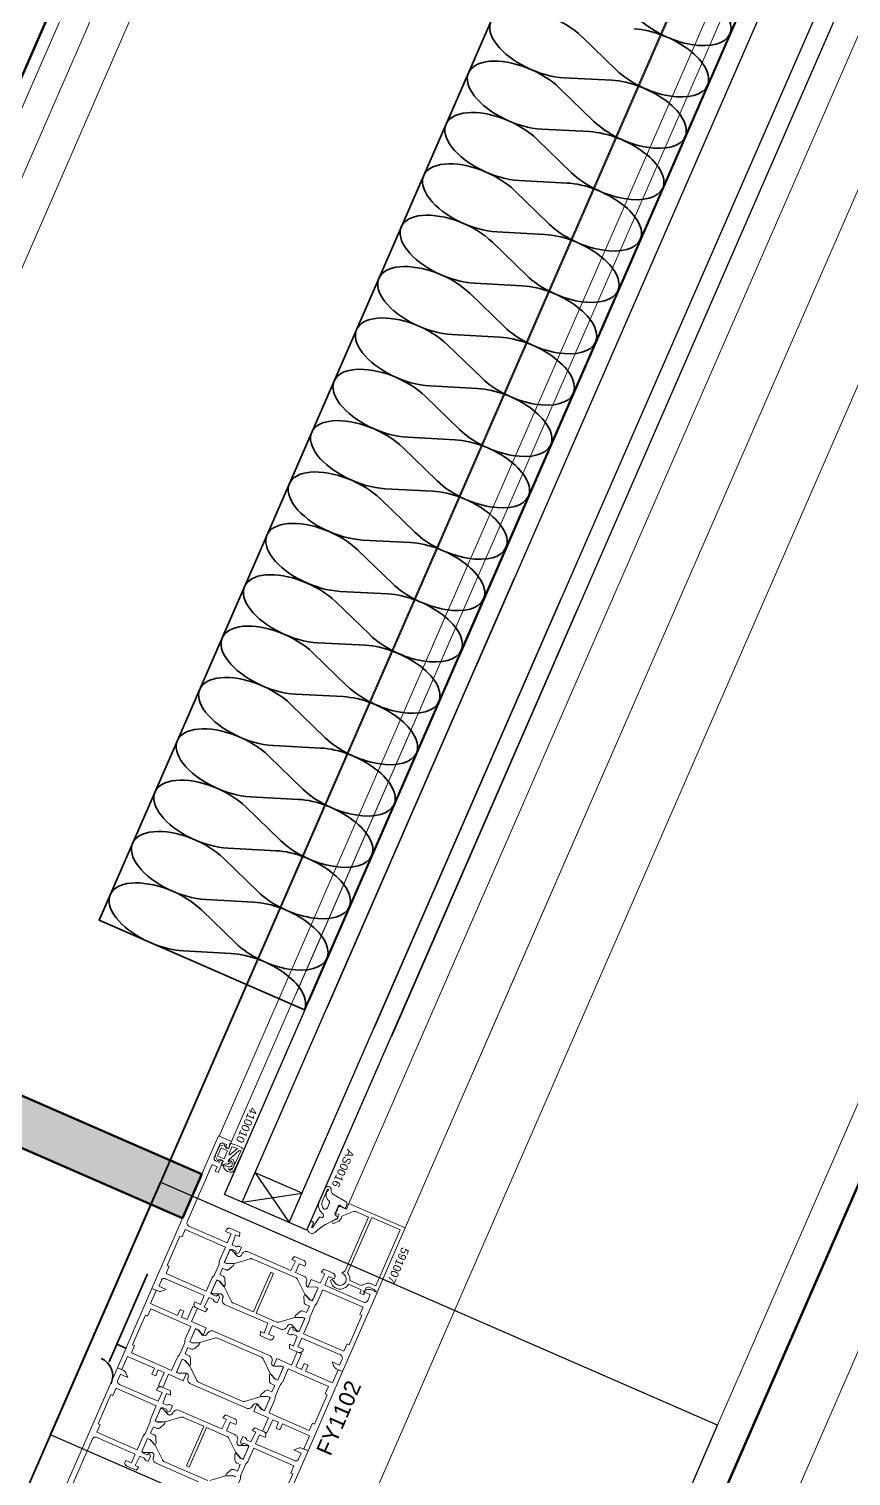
# Model space of a CAD drawing. Header units: millimetres. Extents: x -37281 to 954596, y -59787 to 956680.
# Drawn here: x 5767.2 to 6024, y -14297.7 to -13845.7 of the extents above; entities that cross this region are included whole.
import ezdxf
from ezdxf.enums import TextEntityAlignment as Align

# ---------------------------------------------------------------- set-up
doc = ezdxf.new("R2010")
doc.units = ezdxf.units.MM
doc.header["$MEASUREMENT"] = 0
doc.linetypes.add('Dot & Dashed', pattern=[670.277762, 352.777767, -176.388884, 0, -141.111112])
doc.linetypes.add('Double Dashed', pattern=[1093.611073, 529.166651, -211.666656, 141.111112, -211.666656])
for name, color, linetype, lineweight in [('0_Pen_No__2', 8, 'Continuous', 15), ('0_Pen_No__5', 7, 'Continuous', 25), ('0_Pen_No__7', 7, 'Continuous', 35), ('0_Pen_No__9', 7, 'Continuous', 13), ('New_A-20-M_Floor_Slab_Pen_No__89', 8, 'Continuous', 20), ('New_A-20-M_Roof_Pen_No__93', 8, 'Continuous', 13), ('New_A-25-M_Curtain_Wall_Pen_No__90', 8, 'Continuous', 20), ('New_A-25-M_Wall_Ext_Pen_No__87', 8, 'Continuous', 20), ('New_A-25-M_Wall_Int_Pen_No__155', 5, 'Continuous', 35), ('New_ArchiCAD Windows_Pen_No__3', 7, 'Continuous', 18), ('New_ArchiCAD Zone Stamps_Pen_No__9', 7, 'Continuous', 13)]:
    doc.layers.add(name, color=color, linetype=linetype, lineweight=lineweight)
for name, color, linetype, lineweight, true_color in [('0_Pen_No__40', 7, 'Continuous', 35, 0x2a2a2a), ('0_Pen_No__54', 7, 'Continuous', 35, 0x444444), ('A-25-M_Wall_Int_Pen_No__107', 7, 'Continuous', 15, 0xa6a6a6), ('A-25-M_Wall_Int_Pen_No__27', 7, 'Continuous', 50, 0x2a2a2a), ('New_A-15-MG_Structural_Grid_Phase_2_Pen_No__222', 7, 'Continuous', 13, 0x65af33), ('New_A-25-M_Curtain_Wall_Pen_No__69', 7, 'Continuous', 20, 0x606060), ('New_A-25-M_Wall_Int_Pen_No__27', 7, 'Continuous', 50, 0x2a2a2a), ('New_A-35-M_FFE-Zone_Pen_No__74', 7, 'Continuous', 20, 0x606060), ('New_ArchiCAD Windows_Pen_No__23', 7, 'Continuous', 30, 0x2a2a2a)]:
    doc.layers.add(name, color=color, linetype=linetype, lineweight=lineweight, true_color=true_color)
for name, color, linetype in [('A-25-M_Wall_Int', 7, 'Continuous'), ('New_A-15-MG_Structural_Grid_Phase_2', 7, 'Continuous'), ('New_A-20-M_Floor_Slab', 7, 'Continuous'), ('New_A-20-M_Roof', 7, 'Continuous'), ('New_A-25-M_Curtain_Wall', 7, 'Continuous'), ('New_A-25-M_Wall_Ext', 7, 'Continuous'), ('New_A-25-M_Wall_Int', 7, 'Continuous'), ('New_A-35-M_FFE-Zone', 7, 'Continuous'), ('New_ArchiCAD Windows', 7, 'Continuous')]:
    doc.layers.add(name, color=color, linetype=linetype)
doc.styles.add('GENERATED_STYLE_2', font='')
doc.styles.add('GENERATED_STYLE_3', font='')
doc.styles.add('GENERATED_STYLE_4', font='')
doc.styles.get('GENERATED_STYLE_2').set_extended_font_data('Arial', bold=True)
doc.styles.get('GENERATED_STYLE_3').set_extended_font_data('Arial')
doc.styles.get('GENERATED_STYLE_4').set_extended_font_data('Swis721 BT')

# ---------------------------------------------------------------- blocks, each defined once
blk = doc.blocks.new('Wall_2_3', base_point=(10092.6, -4631.3))
at = {"layer": 'New_A-25-M_Wall_Ext_Pen_No__87', "linetype": 'Continuous', "flags": 128}
for points in [[(10000.93, -4591.33), (2142.47, -22613.27)], [(2234.14, -22653.24), (10092.6, -4631.3)]]:
    blk.add_lwpolyline(points, dxfattribs=at)
blk = doc.blocks.new('Wall_4_3', base_point=(9982.59, -4632.6))
at = {"layer": 'New_A-25-M_Wall_Ext_Pen_No__87', "linetype": 'Continuous', "flags": 128}
for points in [[(4871.77, -16353.33), (9982.59, -4632.6)], [(7915.52, -8960.24), (4720.52, -16287.38)]]:
    blk.add_lwpolyline(points, dxfattribs=at)
blk = doc.blocks.new('Single Office_INB 2109_12_3', base_point=(3821.58, -12313.92))
at = {"layer": 'New_A-35-M_FFE-Zone_Pen_No__74', "linetype": 'Continuous'}
blk.add_line((5685.92, -14051.7), (6587.02, -11985.19), dxfattribs=at)
at = {"layer": 'New_ArchiCAD Zone Stamps_Pen_No__9'}
for tag, height, style, p in [('ROOM_NAME', 250, 'GENERATED_STYLE_2', (3482.69, -10969.69)), ('zoneNameLine2', 250, 'GENERATED_STYLE_2', (3294.26, -11401.82)), ('ROOM_NUMBER', 200, 'GENERATED_STYLE_3', (3105.83, -11822.52)), ('measuredAreaCode', 200, 'GENERATED_STYLE_3', (2948.8, -12182.63)), ('DUMMY_649', 200, 'GENERATED_STYLE_3', (3256.2, -12316.68)), ('DUMMY_650', 200, 'GENERATED_STYLE_3', (3605.72, -12469.08)), ('DUMMY_651', 133.33, 'GENERATED_STYLE_3', (3885.01, -12575.63))]:
    blk.add_attdef(tag, text='', height=height, rotation=336.4404, dxfattribs=dict(at, style=style)).set_placement(p, align=Align.TOP_LEFT)
blk = doc.blocks.new('Slab_4_3', base_point=(-34879.65, -33019.01))
at = {"layer": 'New_A-20-M_Floor_Slab_Pen_No__89', "linetype": 'Continuous', "flags": 128}
blk.add_lwpolyline([(19341.14, -30335.29), (10989.45, -26693.54), (10933.09, -26822.78), (1863.41, -22867.95), (9871.66, -4502.51), (4224.74, -2040.17), (4132.95, -2000.14), (2145.42, -6558.18), (-3141.98, -4252.62), (-10743.58, -11326.43), (-11126.43, -10915.01), (-34879.65, -33019.01)], dxfattribs=at)
blk = doc.blocks.new('Slab_8_3', base_point=(10933.09, -26822.78))
at = {"layer": 'New_A-20-M_Floor_Slab_Pen_No__89', "linetype": 'Continuous', "flags": 128}
blk.add_lwpolyline([(10933.09, -26822.78), (1863.41, -22867.95), (9871.66, -4502.51), (18941.33, -8457.33)], close=True, dxfattribs=at)
blk = doc.blocks.new('Triple Window 19[14]_3')
at = {"layer": 'New_ArchiCAD Windows_Pen_No__23', "linetype": 'Continuous'}
for p, q in [((5808.17, -14205.86), (5790.99, -14245.27)), ((5982.34, -14281.8), (5808.17, -14205.86)), ((5790.99, -14245.27), (5773.8, -14284.69)), ((5965.15, -14321.22), (5982.34, -14281.8)), ((5773.8, -14284.69), (5947.96, -14360.63))]:
    blk.add_line(p, q, dxfattribs=at)
at = {"layer": 'New_ArchiCAD Windows_Pen_No__3', "linetype": 'Continuous'}
for p, q in [((6019.46, -13308.51), (5080.16, -15462.63)), ((6150.72, -13420.29), (5808.17, -14205.86)), ((6354.03, -13454.4), (5414.73, -15608.52)), ((5982.34, -14281.8), (6324.88, -13496.24)), ((5773.8, -14284.69), (5436.25, -15058.8))]:
    blk.add_line(p, q, dxfattribs=at)
blk = doc.blocks.new('Wall_139_3', base_point=(10165.92, -4712.54))
at = {"layer": 'New_ArchiCAD Windows', "color": 251, "linetype": 'Continuous', "lineweight": 20, "true_color": 0x606060}
blk.add_blockref('Triple Window 19[14]_3', (0, 0), dxfattribs=at)
blk = doc.blocks.new('Wall_151_3', base_point=(6008.51, -13264.33))
at = {"layer": 'New_A-25-M_Wall_Int_Pen_No__155', "linetype": 'Continuous'}
h = blk.add_hatch(dxfattribs=at)
h.set_pattern_fill('Grid_5x5_Diagonal_0003', color=256, style=0, pattern_type=2)
h.set_pattern_definition([(45, (0, 0), (-35.35534, 35.35534), []), (135, (0, 0), (35.35534, 35.35534), [])])
h.paths.add_polyline_path([(6008.51, -13264.33), (5668.49, -14044.11), (5682.24, -14050.1), (6016.26, -13284.08)])
at = {"layer": 'New_A-25-M_Wall_Int_Pen_No__27', "linetype": 'Continuous', "flags": 128}
blk.add_lwpolyline([(5682.24, -14050.1), (6016.26, -13284.08)], dxfattribs=at)
blk = doc.blocks.new('Wall_189_3', base_point=(5642.27, -14141.77))
at = {"layer": 'A-25-M_Wall_Int_Pen_No__107', "linetype": 'Continuous'}
blk.add_hatch(color=256, dxfattribs=at).paths.add_polyline_path([(5642.27, -14141.77), (5815.17, -14217.16), (5821.17, -14203.41), (5648.27, -14128.02)])
at = {"layer": 'A-25-M_Wall_Int_Pen_No__27', "linetype": 'Continuous', "flags": 128}
for points in [[(5648.27, -14128.02), (5642.27, -14141.77)], [(5821.17, -14203.41), (5648.27, -14128.02)], [(5642.27, -14141.77), (5815.17, -14217.16)], [(5815.17, -14217.16), (5821.17, -14203.41)]]:
    blk.add_lwpolyline(points, dxfattribs=at)
blk = doc.blocks.new('Morph_1_3')
at = {"layer": 'New_A-20-M_Roof_Pen_No__93', "linetype": 'Continuous', "flags": 128}
blk.add_lwpolyline([(2064.53, -22792.01), (10012.82, -4564.06)], dxfattribs=at)
blk = doc.blocks.new('Beam_4_3', base_point=(10000.93, -4591.33))
at = {"layer": 'New_A-25-M_Curtain_Wall_Pen_No__69', "linetype": 'Dot & Dashed'}
blk.add_line((10000.93, -4591.33), (2142.47, -22613.27), dxfattribs=at)
at = {"layer": 'New_A-25-M_Curtain_Wall_Pen_No__90', "linetype": 'Continuous'}
for p, q in [((10000.93, -4591.33), (2142.47, -22613.27)), ((10203.2, -4679.52), (2344.74, -22701.46))]:
    blk.add_line(p, q, dxfattribs=at)
blk = doc.blocks.new('Standard grid marker[55]_3', base_point=(12179.47, 840.07))
at = {"layer": 'New_A-15-MG_Structural_Grid_Phase_2_Pen_No__222', "linetype": 'Double Dashed'}
blk.add_line((11800.31, -29.45), (-2469.84, -32755.44), dxfattribs=at)
at = {"layer": 'New_A-15-MG_Structural_Grid_Phase_2_Pen_No__222', "style": 'GENERATED_STYLE_4'}
for tag, p in [('AC_MarkerText_1_0', (11806.43, 1584.91)), ('AC_MarkerText_1_1', (-3621.73, -33796.76))]:
    blk.add_attdef(tag, text='', height=350, rotation=336.4404, dxfattribs=at).set_placement(p, align=Align.MIDDLE_CENTER)

msp = doc.modelspace()

# ---------------------------------------------------------------- linework, layer by layer
at = {"layer": '0_Pen_No__2', "linetype": 'Continuous', "flags": 128}
for points in [[(5829.17, -14224.83), (5817.16, -14219.6), (5817.02, -14219.52), (5816.9, -14219.43), (5816.79, -14219.32), (5816.7, -14219.19), (5816.63, -14219.05), (5816.59, -14218.9), (5816.56, -14218.74), (5816.57, -14218.58), (5816.59, -14218.43), (5816.65, -14218.28), (5824.44, -14200.41), (5826, -14201.09), (5825.4, -14202.46), (5826.32, -14202.86), (5827.91, -14199.19), (5827, -14198.79), (5826.6, -14199.71), (5825.5, -14199.23), (5825.39, -14199.17), (5825.29, -14199.1), (5825.2, -14199.01), (5825.13, -14198.9), (5825.07, -14198.79), (5825.04, -14198.67), (5825.02, -14198.55), (5825.02, -14198.42), (5825.04, -14198.3), (5825.08, -14198.18), (5826.84, -14194.15), (5826.9, -14194.03), (5826.98, -14193.93), (5827.07, -14193.85), (5827.17, -14193.78), (5827.28, -14193.72), (5827.4, -14193.68), (5827.53, -14193.67), (5827.65, -14193.67), (5827.78, -14193.69), (5827.9, -14193.73), (5829, -14194.21), (5828.6, -14195.13), (5829.51, -14195.53), (5830.51, -14193.24), (5826.39, -14191.44), (5805.6, -14239.1), (5807.34, -14239.86), (5807.64, -14239.96), (5807.95, -14240.02), (5808.26, -14240.02), (5808.57, -14239.98), (5808.87, -14239.89), (5810.07, -14239.42), (5807.76, -14238.41), (5808.56, -14236.57), (5808.63, -14236.44), (5808.73, -14236.31), (5808.84, -14236.2), (5808.97, -14236.11), (5809.11, -14236.04), (5809.26, -14236), (5809.42, -14235.98), (5809.57, -14235.98), (5809.73, -14236.01), (5809.88, -14236.06), (5821.98, -14241.33), (5820.78, -14244.08), (5819.04, -14243.32), (5818.84, -14243.78), (5818.78, -14243.93), (5818.76, -14244.08), (5818.75, -14244.24), (5818.78, -14244.4), (5818.82, -14244.55), (5818.89, -14244.69), (5818.98, -14244.82), (5819.09, -14244.93), (5819.21, -14245.02), (5819.35, -14245.1), (5822.24, -14246.36), (5823.12, -14245.43), (5821.92, -14244.91), (5823.44, -14241.97), (5824.8, -14242.57), (5824.83, -14242.67), (5824.88, -14242.82), (5824.95, -14242.96), (5825.04, -14243.09), (5825.15, -14243.21), (5825.27, -14243.3), (5825.41, -14243.38), (5825.99, -14243.63), (5826.73, -14241.93), (5826.37, -14241.01), (5825.67, -14241.53), (5824.51, -14241.02), (5824.06, -14240.55), (5825.86, -14236.43), (5826.78, -14236.83), (5828.21, -14238.54), (5828.47, -14237.95), (5828.44, -14236.17), (5828.43, -14236.01), (5828.39, -14235.85), (5828.32, -14235.71), (5828.23, -14235.57), (5828.12, -14235.45), (5827.99, -14235.35), (5827.84, -14235.27), (5826.78, -14234.81), (5827.66, -14232.79), (5828.72, -14233.26), (5828.88, -14233.31), (5829.04, -14233.34), (5829.2, -14233.34), (5829.36, -14233.31), (5829.52, -14233.26), (5829.66, -14233.18), (5829.79, -14233.08), (5831.11, -14231.9), (5831.37, -14231.3), (5829.14, -14231.42), (5828.22, -14231.02), (5830.02, -14226.89), (5830.67, -14226.9), (5831.83, -14227.41), (5831.93, -14228.27), (5832.85, -14227.91), (5833.59, -14226.21), (5833.01, -14225.96), (5832.86, -14225.91), (5832.7, -14225.88), (5832.54, -14225.88), (5832.39, -14225.9), (5832.24, -14225.95), (5832.09, -14226.02), (5832, -14226.07), (5830.64, -14225.47), (5831.75, -14222.36), (5832.95, -14222.88), (5833.03, -14221.61), (5830.14, -14220.35), (5830, -14220.3), (5829.84, -14220.27), (5829.68, -14220.27), (5829.53, -14220.29), (5829.38, -14220.33), (5829.24, -14220.4), (5829.11, -14220.49), (5829, -14220.6), (5828.9, -14220.73), (5828.83, -14220.87), (5828.63, -14221.32), (5830.37, -14222.08)], [(5874.28, -14216.95), (5883.17, -14220.82), (5875.54, -14238.33), (5873.63, -14237.5), (5873.48, -14237.45), (5873.33, -14237.42), (5873.17, -14237.42), (5873.02, -14237.44), (5872.87, -14237.49), (5871.01, -14238.21), (5867.43, -14236.65), (5867.47, -14236.13), (5867.41, -14235.61), (5867.27, -14235.11), (5867.05, -14234.64), (5866.75, -14234.21)], [(5828.57, -14226.21), (5826.83, -14230.2), (5826.73, -14230.48), (5826.67, -14230.78), (5826.66, -14231.09), (5826.66, -14231.24), (5826.63, -14231.38), (5826.58, -14231.52), (5825.12, -14234.88), (5825.05, -14235.01), (5824.96, -14235.13), (5824.85, -14235.24), (5824.64, -14235.45), (5824.46, -14235.7), (5824.31, -14235.97), (5822.58, -14239.96), (5810.02, -14234.48), (5811.02, -14232.19), (5810.38, -14231.91), (5814.37, -14222.74), (5815.01, -14223.02), (5816.01, -14220.73)], [(5849.29, -14230.01), (5850.49, -14230.53), (5848.97, -14233.47), (5835.68, -14227.67), (5835.46, -14227.59), (5835.22, -14227.55), (5834.99, -14227.55), (5834.76, -14227.58), (5834.53, -14227.65), (5834.32, -14227.75), (5834.13, -14227.89), (5833.96, -14228.05), (5833.82, -14228.24), (5833.7, -14228.45), (5833.66, -14228.54), (5833.59, -14228.68), (5833.5, -14228.8), (5833.38, -14228.91), (5833.25, -14229), (5833.11, -14229.07), (5832.96, -14229.12), (5832.81, -14229.14), (5832.65, -14229.13), (5832.5, -14229.11), (5832.35, -14229.06), (5830.73, -14227.26), (5830, -14226.94), (5828.24, -14230.97), (5828.97, -14231.29), (5831.38, -14231.27), (5836.26, -14229.82), (5836.4, -14229.79), (5836.54, -14229.78), (5836.68, -14229.79), (5836.81, -14229.81), (5836.94, -14229.86), (5850.63, -14235.83), (5850.75, -14235.89), (5850.87, -14235.97), (5850.97, -14236.07), (5851.06, -14236.18), (5851.13, -14236.3), (5853.38, -14240.87), (5855.01, -14242.64), (5855.74, -14242.96), (5857.5, -14238.93), (5856.76, -14238.61), (5854.35, -14238.65), (5854.21, -14238.57), (5854.08, -14238.48), (5853.97, -14238.37), (5853.89, -14238.24), (5853.82, -14238.1), (5853.77, -14237.95), (5853.75, -14237.79), (5853.75, -14237.63), (5853.78, -14237.48), (5853.83, -14237.33), (5853.87, -14237.24), (5853.95, -14237.02), (5853.99, -14236.79), (5853.99, -14236.55), (5853.96, -14236.32), (5853.89, -14236.09), (5853.79, -14235.88), (5853.65, -14235.69), (5853.49, -14235.52), (5853.3, -14235.38), (5853.1, -14235.27), (5850.44, -14234.11), (5851.64, -14231.36), (5853.38, -14232.12), (5853.58, -14231.66), (5853.63, -14231.51), (5853.66, -14231.35), (5853.66, -14231.2), (5853.64, -14231.04), (5853.59, -14230.89), (5853.52, -14230.75), (5853.43, -14230.62), (5853.32, -14230.51), (5853.2, -14230.42), (5853.06, -14230.34), (5850.17, -14229.08)], [(5839.49, -14252.57), (5839.41, -14253.84), (5842.3, -14255.1), (5842.44, -14255.15), (5842.6, -14255.18), (5842.76, -14255.18), (5842.91, -14255.16), (5843.06, -14255.12), (5843.2, -14255.05), (5843.33, -14254.96), (5843.44, -14254.85), (5843.54, -14254.72), (5843.61, -14254.59), (5843.81, -14254.13), (5842.07, -14253.37), (5843.27, -14250.62), (5845.9, -14251.77), (5846.12, -14251.84), (5846.35, -14251.88), (5846.59, -14251.89), (5846.82, -14251.86), (5847.05, -14251.79), (5847.26, -14251.68), (5847.45, -14251.55), (5847.62, -14251.39), (5847.76, -14251.2), (5847.88, -14250.99), (5847.92, -14250.9), (5847.99, -14250.76), (5848.08, -14250.63), (5848.2, -14250.53), (5848.33, -14250.44), (5848.47, -14250.37), (5848.62, -14250.32), (5848.77, -14250.3), (5848.93, -14250.3), (5849.08, -14250.33), (5849.23, -14250.38), (5850.85, -14252.18), (5851.58, -14252.5), (5853.34, -14248.46), (5852.61, -14248.14), (5850.2, -14248.16), (5845.32, -14249.62), (5845.18, -14249.65), (5845.04, -14249.66), (5844.9, -14249.65), (5844.77, -14249.62), (5844.63, -14249.58), (5838.2, -14246.77), (5843.6, -14234.4), (5842.78, -14234.04), (5837.38, -14246.41), (5830.95, -14243.61), (5830.83, -14243.54), (5830.71, -14243.46), (5830.61, -14243.37), (5830.52, -14243.26), (5830.45, -14243.14), (5828.2, -14238.57), (5826.57, -14236.79), (5825.84, -14236.47), (5824.08, -14240.51), (5824.82, -14240.83), (5827.23, -14240.79), (5827.37, -14240.86), (5827.5, -14240.96), (5827.6, -14241.07), (5827.69, -14241.2), (5827.76, -14241.34), (5827.81, -14241.49), (5827.83, -14241.65), (5827.83, -14241.8), (5827.8, -14241.96), (5827.75, -14242.1), (5827.71, -14242.2), (5827.63, -14242.42), (5827.59, -14242.65), (5827.59, -14242.89), (5827.62, -14243.12), (5827.69, -14243.34), (5827.79, -14243.56), (5827.93, -14243.75), (5828.09, -14243.92), (5828.28, -14244.06), (5828.48, -14244.17), (5841.8, -14249.98), (5840.69, -14253.09)], [(5859.6, -14238.1), (5871.7, -14243.38), (5871.85, -14243.43), (5872.01, -14243.46), (5872.16, -14243.46), (5872.32, -14243.44), (5872.47, -14243.39), (5872.61, -14243.33), (5872.74, -14243.24), (5872.85, -14243.13), (5872.95, -14243), (5873.02, -14242.86), (5873.82, -14241.03), (5871.5, -14240.02), (5872.71, -14239.55), (5873.01, -14239.46), (5873.32, -14239.41), (5873.63, -14239.42), (5873.94, -14239.47), (5874.24, -14239.58), (5875.98, -14240.33), (5865.18, -14265.08), (5863.45, -14264.33), (5863.17, -14264.18), (5862.92, -14263.99), (5862.7, -14263.76), (5862.52, -14263.51), (5862.38, -14263.22), (5861.91, -14262.02), (5864.23, -14263.03), (5865.03, -14261.2), (5865.08, -14261.05), (5865.1, -14260.89), (5865.11, -14260.74), (5865.09, -14260.58), (5865.04, -14260.43), (5864.97, -14260.29), (5864.88, -14260.16), (5864.77, -14260.05), (5864.65, -14259.95), (5864.51, -14259.88), (5852.41, -14254.6), (5851.21, -14257.35), (5852.95, -14258.11), (5852.75, -14258.57), (5852.68, -14258.71), (5852.58, -14258.83), (5852.47, -14258.94), (5852.34, -14259.03), (5852.2, -14259.1), (5852.05, -14259.15), (5851.89, -14259.17), (5851.74, -14259.17), (5851.58, -14259.14), (5851.44, -14259.09), (5848.55, -14257.83), (5848.63, -14256.55), (5849.83, -14257.08), (5850.94, -14253.96), (5849.58, -14253.37), (5849.48, -14253.42), (5849.34, -14253.49), (5849.19, -14253.54), (5849.04, -14253.56), (5848.88, -14253.56), (5848.72, -14253.53), (5848.57, -14253.48), (5847.99, -14253.22), (5848.73, -14251.53), (5849.65, -14251.17), (5849.75, -14252.03), (5850.91, -14252.53), (5851.56, -14252.54), (5853.36, -14248.42), (5852.44, -14248.02), (5850.21, -14248.14), (5850.47, -14247.54), (5851.79, -14246.35), (5851.92, -14246.25), (5852.06, -14246.18), (5852.22, -14246.13), (5852.38, -14246.1), (5852.54, -14246.1), (5852.7, -14246.13), (5852.86, -14246.18), (5853.92, -14246.64), (5854.8, -14244.63), (5853.74, -14244.16), (5853.59, -14244.09), (5853.46, -14243.99), (5853.35, -14243.87), (5853.26, -14243.73), (5853.19, -14243.58), (5853.15, -14243.42), (5853.14, -14243.26), (5853.11, -14241.49), (5853.37, -14240.89), (5854.8, -14242.61), (5855.72, -14243.01), (5857.5, -14238.93), (5856.76, -14238.61), (5854.35, -14238.65), (5855.39, -14236.26), (5858.14, -14237.46), (5859.66, -14234.53), (5858.46, -14234.01), (5859.34, -14233.08), (5862.23, -14234.34), (5862.37, -14234.41), (5862.49, -14234.51), (5862.6, -14234.62), (5862.69, -14234.75), (5862.76, -14234.89), (5862.8, -14235.04), (5862.83, -14235.2), (5862.82, -14235.35), (5862.8, -14235.51), (5862.74, -14235.65), (5862.54, -14236.11), (5860.8, -14235.35)], [(5859, -14239.48), (5857.27, -14243.47), (5857.12, -14243.74), (5856.94, -14243.98), (5856.73, -14244.2), (5856.62, -14244.3), (5856.53, -14244.42), (5856.46, -14244.56), (5855, -14247.91), (5854.95, -14248.05), (5854.92, -14248.2), (5854.92, -14248.35), (5854.9, -14248.65), (5854.85, -14248.95), (5854.75, -14249.24), (5853.01, -14253.23), (5865.57, -14258.7), (5866.57, -14256.41), (5867.21, -14256.69), (5871.2, -14247.53), (5870.56, -14247.25), (5871.56, -14244.95)], [(5800.99, -14289.46), (5802.73, -14285.47), (5802.87, -14285.2), (5803.05, -14284.95), (5803.27, -14284.74), (5803.37, -14284.63), (5803.46, -14284.51), (5803.53, -14284.38), (5805, -14281.02), (5805.05, -14280.88), (5805.07, -14280.74), (5805.08, -14280.59), (5805.09, -14280.28), (5805.15, -14279.98), (5805.25, -14279.69), (5806.99, -14275.71), (5794.43, -14270.23), (5793.43, -14272.52), (5792.79, -14272.24), (5788.79, -14281.41), (5789.43, -14281.69), (5788.43, -14283.98)], [(5827.74, -14279.52), (5828.62, -14278.59), (5831.5, -14279.85), (5831.64, -14279.93), (5831.77, -14280.02), (5831.88, -14280.13), (5831.97, -14280.26), (5832.04, -14280.4), (5832.08, -14280.55), (5832.1, -14280.71), (5832.1, -14280.87), (5832.07, -14281.02), (5832.02, -14281.17), (5831.82, -14281.63), (5830.08, -14280.87), (5828.88, -14283.62), (5831.51, -14284.76), (5831.72, -14284.88), (5831.91, -14285.02), (5832.07, -14285.19), (5832.2, -14285.38), (5832.31, -14285.59), (5832.38, -14285.82), (5832.41, -14286.05), (5832.4, -14286.28), (5832.36, -14286.52), (5832.29, -14286.74), (5832.25, -14286.83), (5832.2, -14286.98), (5832.17, -14287.13), (5832.17, -14287.29), (5832.19, -14287.45), (5832.23, -14287.6), (5832.3, -14287.74), (5832.39, -14287.87), (5832.5, -14287.98), (5832.63, -14288.07), (5832.76, -14288.15), (5835.18, -14288.11), (5835.91, -14288.43), (5834.15, -14292.46), (5833.42, -14292.14), (5831.8, -14290.37), (5829.54, -14285.8), (5829.47, -14285.68), (5829.38, -14285.57), (5829.28, -14285.47), (5829.17, -14285.39), (5829.05, -14285.33), (5822.62, -14282.52), (5817.22, -14294.9), (5816.4, -14294.54), (5821.79, -14282.16), (5815.36, -14279.36), (5815.23, -14279.31), (5815.09, -14279.28), (5814.95, -14279.28), (5814.81, -14279.29), (5814.68, -14279.32), (5809.8, -14280.77), (5807.39, -14280.79), (5806.66, -14280.47), (5808.41, -14276.44), (5809.15, -14276.76), (5810.76, -14278.55), (5810.91, -14278.61), (5811.07, -14278.63), (5811.22, -14278.64), (5811.38, -14278.61), (5811.53, -14278.57), (5811.67, -14278.5), (5811.8, -14278.41), (5811.91, -14278.3), (5812.01, -14278.18), (5812.08, -14278.04), (5812.12, -14277.95), (5812.23, -14277.74), (5812.37, -14277.55), (5812.54, -14277.39), (5812.74, -14277.25), (5812.95, -14277.15), (5813.17, -14277.08), (5813.41, -14277.05), (5813.64, -14277.05), (5813.87, -14277.09), (5814.09, -14277.17), (5827.41, -14282.98), (5828.94, -14280.04)], [(5831.42, -14302.73), (5833.16, -14298.74), (5833.26, -14298.45), (5833.32, -14298.15), (5833.33, -14297.85), (5833.34, -14297.7), (5833.37, -14297.55), (5833.42, -14297.41), (5834.88, -14294.05), (5834.95, -14293.92), (5835.04, -14293.8), (5835.14, -14293.7), (5835.36, -14293.48), (5835.54, -14293.23), (5835.68, -14292.96), (5837.42, -14288.98), (5849.98, -14294.45), (5848.98, -14296.74), (5849.62, -14297.02), (5845.62, -14306.19), (5844.98, -14305.91), (5843.98, -14308.2)]]:
    msp.add_lwpolyline(points, close=True, dxfattribs=at)
for points in [[(5861.96, -14236.26), (5861.44, -14236.47), (5861.5, -14236.93), (5861.62, -14237.37), (5861.81, -14237.79), (5862.07, -14238.17), (5862.37, -14238.51), (5862.73, -14238.8), (5863.13, -14239.03), (5863.61, -14239.19), (5864.11, -14239.28), (5864.62, -14239.28), (5865.13, -14239.19), (5865.61, -14239.03), (5866.06, -14238.79), (5866.46, -14238.47), (5866.81, -14238.1), (5867.05, -14237.79), (5870.99, -14239.51), (5870.55, -14240.52), (5871.83, -14241.08), (5871.99, -14240.71), (5871.81, -14240.63), (5872.57, -14238.89), (5873.23, -14238.63), (5875.02, -14239.41), (5875.56, -14240.15), (5876.08, -14240.1), (5884.75, -14220.2), (5867.15, -14212.53), (5866.36, -14214.36), (5864.25, -14213.44), (5863.56, -14214.01), (5863.58, -14214.17), (5863.58, -14214.34), (5863.55, -14214.5), (5863.49, -14214.65), (5863.41, -14214.79), (5863.31, -14214.92), (5863.18, -14215.03), (5863.05, -14215.12), (5863.06, -14215.66), (5864.07, -14216.1), (5863.61, -14217.15), (5861.83, -14218.04), (5862.27, -14218.93), (5863.73, -14218.21), (5863.97, -14218.07), (5864.19, -14217.89), (5864.38, -14217.69), (5864.55, -14217.46), (5864.68, -14217.22), (5864.99, -14216.5), (5868.55, -14215.1), (5868.7, -14215.05), (5868.86, -14215.03), (5869.02, -14215.03), (5869.18, -14215.06), (5869.33, -14215.11), (5873.25, -14216.82)], [(5873.25, -14216.82), (5865.93, -14233.59), (5864.99, -14234.29), (5865.38, -14234.52), (5865.65, -14234.72), (5865.88, -14234.96), (5866.07, -14235.23), (5866.2, -14235.54), (5866.29, -14235.86), (5866.32, -14236.19), (5866.29, -14236.52), (5866.2, -14236.84), (5866.06, -14237.15), (5865.88, -14237.42), (5865.64, -14237.66), (5865.37, -14237.86), (5865.07, -14238), (5864.75, -14238.1), (5864.42, -14238.14), (5864.09, -14238.12), (5863.77, -14238.04), (5863.46, -14237.91), (5863.18, -14237.73), (5862.93, -14237.51), (5862.73, -14237.25), (5862.57, -14236.95), (5861.96, -14236.26)], [(5844.38, -14280.56), (5845.2, -14280.91), (5844.4, -14282.75), (5845.59, -14283.27), (5846.39, -14281.43), (5854.82, -14285.11), (5853.02, -14289.23), (5854.39, -14289.83), (5865.18, -14265.08), (5863.81, -14264.48), (5862.01, -14268.61), (5853.58, -14264.93), (5854.38, -14263.1), (5853.19, -14262.58), (5852.39, -14264.41), (5850.55, -14263.61), (5852.35, -14259.49), (5850.98, -14258.89), (5849.18, -14263.01), (5844.59, -14261.01), (5843.58, -14263.35), (5845.81, -14263.23)], [(5774.03, -14311.52), (5794.81, -14263.85), (5796.55, -14264.61), (5796.83, -14264.76), (5797.08, -14264.95), (5797.29, -14265.17), (5797.47, -14265.43), (5797.61, -14265.71), (5798.08, -14266.92), (5795.77, -14265.91), (5794.97, -14267.74), (5794.92, -14267.89), (5794.89, -14268.04), (5794.89, -14268.2), (5794.91, -14268.36), (5794.96, -14268.51), (5795.02, -14268.65), (5795.11, -14268.77), (5795.22, -14268.89), (5795.35, -14268.98), (5795.49, -14269.06), (5807.59, -14274.33), (5808.79, -14271.58), (5807.04, -14270.82), (5807.24, -14270.36), (5807.32, -14270.23), (5807.41, -14270.1), (5807.53, -14269.99), (5807.65, -14269.9), (5807.8, -14269.83), (5807.95, -14269.79), (5808.1, -14269.77), (5808.26, -14269.77), (5808.41, -14269.8), (5808.56, -14269.85), (5811.45, -14271.11), (5811.37, -14272.38), (5810.17, -14271.86), (5809.05, -14274.97), (5810.41, -14275.56), (5810.51, -14275.52), (5810.65, -14275.45), (5810.8, -14275.4), (5810.96, -14275.38), (5811.12, -14275.38), (5811.27, -14275.41), (5811.42, -14275.46), (5812, -14275.71), (5811.26, -14277.41), (5810.34, -14277.77), (5810.25, -14276.91), (5809.08, -14276.4), (5808.43, -14276.39), (5806.64, -14280.52), (5807.55, -14280.92), (5809.78, -14280.8), (5809.53, -14281.4), (5808.21, -14282.58), (5808.08, -14282.68), (5807.93, -14282.76), (5807.78, -14282.81), (5807.62, -14282.84), (5807.45, -14282.84), (5807.29, -14282.81), (5807.14, -14282.76), (5806.08, -14282.29), (5805.2, -14284.31), (5806.26, -14284.77), (5806.4, -14284.85), (5806.53, -14284.95), (5806.64, -14285.07), (5806.73, -14285.2), (5806.8, -14285.35), (5806.84, -14285.51), (5806.86, -14285.67), (5806.89, -14287.45), (5806.63, -14288.04), (5805.19, -14286.33), (5804.28, -14285.93), (5802.48, -14290.05), (5802.93, -14290.52), (5804.09, -14291.03), (5804.79, -14290.51), (5805.15, -14291.43), (5804.41, -14293.13), (5803.83, -14292.88), (5803.69, -14292.8), (5803.56, -14292.71), (5803.45, -14292.59), (5803.36, -14292.46), (5803.29, -14292.32), (5803.25, -14292.17), (5803.22, -14292.06), (5801.86, -14291.47), (5800.34, -14294.41), (5801.53, -14294.93), (5800.65, -14295.86), (5797.77, -14294.6), (5797.63, -14294.52), (5797.5, -14294.43), (5797.4, -14294.32), (5797.31, -14294.19), (5797.24, -14294.05), (5797.19, -14293.9), (5797.17, -14293.74), (5797.17, -14293.58), (5797.2, -14293.43), (5797.25, -14293.28), (5797.45, -14292.82), (5799.19, -14293.58), (5800.39, -14290.83), (5788.38, -14285.6), (5788.24, -14285.54), (5788.08, -14285.52), (5787.92, -14285.51), (5787.77, -14285.54), (5787.62, -14285.58), (5787.48, -14285.65), (5787.35, -14285.74), (5787.24, -14285.85), (5787.14, -14285.97), (5787.07, -14286.11), (5779.27, -14303.99)], [(5820.19, -14299.47), (5806.9, -14293.67), (5806.69, -14293.56), (5806.5, -14293.42), (5806.34, -14293.25), (5806.21, -14293.05), (5806.1, -14292.84), (5806.04, -14292.62), (5806, -14292.38), (5806.01, -14292.15), (5806.05, -14291.92), (5806.12, -14291.7), (5806.16, -14291.6), (5806.22, -14291.46), (5806.24, -14291.3), (5806.25, -14291.14), (5806.22, -14290.99), (5806.18, -14290.84), (5806.11, -14290.7), (5806.02, -14290.57), (5805.91, -14290.46), (5805.79, -14290.36), (5805.65, -14290.29), (5803.23, -14290.32), (5802.5, -14290), (5804.26, -14285.97), (5804.99, -14286.29), (5806.62, -14288.07), (5808.87, -14292.64), (5808.94, -14292.76), (5809.03, -14292.87), (5809.13, -14292.96), (5809.24, -14293.04), (5809.37, -14293.11), (5823.05, -14299.08)], [(5843.6, -14314.58), (5854.39, -14289.83), (5852.65, -14289.08), (5852.36, -14288.97), (5852.05, -14288.92), (5851.74, -14288.91), (5851.42, -14288.96), (5851.12, -14289.05), (5849.92, -14289.52), (5852.23, -14290.53), (5851.44, -14292.36), (5851.36, -14292.5), (5851.27, -14292.63), (5851.15, -14292.73), (5851.03, -14292.82), (5850.88, -14292.89), (5850.73, -14292.94), (5850.58, -14292.96), (5850.42, -14292.96), (5850.27, -14292.93), (5850.12, -14292.88), (5838.02, -14287.6), (5839.22, -14284.85), (5840.96, -14285.61), (5841.16, -14285.15), (5841.21, -14285.01), (5841.24, -14284.85), (5841.24, -14284.69), (5841.22, -14284.54), (5841.17, -14284.39), (5841.11, -14284.25), (5841.02, -14284.12), (5840.91, -14284.01), (5840.78, -14283.91), (5840.64, -14283.84), (5837.76, -14282.58), (5836.88, -14283.5), (5838.07, -14284.03), (5836.55, -14286.96), (5835.19, -14286.37), (5835.16, -14286.27), (5835.12, -14286.11), (5835.05, -14285.97), (5834.96, -14285.84), (5834.85, -14285.73), (5834.72, -14285.63), (5834.58, -14285.56), (5834, -14285.31), (5833.26, -14287), (5833.63, -14287.92), (5834.32, -14287.41), (5835.48, -14287.91), (5835.93, -14288.38), (5834.13, -14292.51), (5833.22, -14292.11), (5831.78, -14290.39), (5831.52, -14290.99), (5831.55, -14292.76), (5831.57, -14292.92), (5831.61, -14293.08), (5831.68, -14293.23), (5831.77, -14293.37), (5831.88, -14293.49), (5832.01, -14293.59), (5832.15, -14293.66), (5833.21, -14294.12), (5832.33, -14296.14), (5831.27, -14295.68), (5831.12, -14295.63), (5830.96, -14295.6), (5830.79, -14295.6), (5830.63, -14295.62), (5830.48, -14295.68), (5830.33, -14295.75), (5830.2, -14295.85), (5828.89, -14297.04), (5828.63, -14297.63), (5830.86, -14297.52), (5831.78, -14297.92)], [(5823.73, -14299.12), (5828.61, -14297.66), (5831.02, -14297.64), (5831.76, -14297.96)]]:
    msp.add_lwpolyline(points, dxfattribs=at)
for points in [[(5808.68, -14264.99), (5807.61, -14264.52), (5806.81, -14266.36), (5805.61, -14265.84), (5806.41, -14264), (5797.98, -14260.33), (5796.19, -14264.45), (5794.81, -14263.85), (5805.6, -14239.1), (5806.98, -14239.7), (5805.18, -14243.83), (5813.61, -14247.5), (5814.41, -14245.67), (5815.6, -14246.19), (5814.8, -14248.02), (5816.64, -14248.82), (5818.44, -14244.7), (5819.81, -14245.3), (5818.01, -14249.42), (5822.6, -14251.42), (5821.58, -14253.76), (5820.14, -14252.04), (5819.23, -14251.64), (5817.43, -14255.77), (5818.34, -14256.17), (5820.58, -14256.05), (5820.32, -14256.65), (5819, -14257.83, -0.294108), (5817.93, -14258.01), (5816.87, -14257.54), (5815.99, -14259.56), (5817.05, -14260.02, -0.294108), (5817.65, -14260.92), (5817.68, -14262.7), (5817.42, -14263.29), (5815.99, -14261.58), (5815.07, -14261.18), (5813.27, -14265.3), (5814.19, -14265.7), (5816.42, -14265.58), (5815.4, -14267.92), (5810.82, -14265.92), (5809.02, -14270.05), (5807.64, -14269.45), (5809.44, -14265.32)], [(5809.24, -14263.6), (5811.78, -14264.71), (5813.52, -14260.72, -0.112281), (5814.06, -14259.99, 0.112281), (5814.32, -14259.63), (5815.79, -14256.27, 0.112281), (5815.87, -14255.84, -0.112281), (5816.04, -14254.95), (5817.78, -14250.96), (5805.22, -14245.48), (5804.22, -14247.77), (5803.58, -14247.49), (5799.58, -14256.66), (5800.22, -14256.94), (5799.23, -14259.23)], [(5843.04, -14262.08, 0.414214), (5843.56, -14263.4), (5845.97, -14263.36), (5846.71, -14263.68), (5844.95, -14267.71), (5844.21, -14267.39), (5842.59, -14265.62), (5840.33, -14261.05, 0.176327), (5839.84, -14260.58), (5826.15, -14254.61, 0.176327), (5825.47, -14254.57), (5820.59, -14256.02), (5818.18, -14256.04), (5817.45, -14255.72), (5819.21, -14251.69), (5819.94, -14252.01), (5821.56, -14253.8, 0.414214), (5822.87, -14253.29), (5822.91, -14253.2, -0.414214), (5824.89, -14252.42), (5842.3, -14260.02, -0.414214), (5843.08, -14261.99)], [(5837.12, -14275.65, -0.414214), (5838.44, -14275.13), (5840.06, -14276.93), (5840.79, -14277.25), (5842.55, -14273.21), (5841.81, -14272.89), (5839.41, -14272.91), (5834.53, -14274.37, -0.176327), (5833.84, -14274.33), (5820.16, -14268.36, -0.176327), (5819.66, -14267.89), (5817.41, -14263.32), (5815.78, -14261.54), (5815.05, -14261.22), (5813.29, -14265.26), (5814.02, -14265.58), (5816.44, -14265.54, -0.414214), (5816.96, -14266.85), (5816.92, -14266.95, 0.414214), (5817.69, -14268.92), (5835.11, -14276.51, 0.414214), (5837.08, -14275.74)], [(5844.93, -14279.16), (5842.22, -14277.98), (5843.95, -14273.99, 0.112281), (5844.12, -14273.1, -0.112281), (5844.21, -14272.66), (5845.67, -14269.3, -0.112281), (5845.93, -14268.95, 0.112281), (5846.47, -14268.22), (5848.21, -14264.23), (5860.77, -14269.7), (5859.77, -14272), (5860.41, -14272.28), (5856.42, -14281.44), (5855.77, -14281.16), (5854.77, -14283.45)]]:
    msp.add_lwpolyline(points, format="xyb", close=True, dxfattribs=at)
msp.add_lwpolyline([(5845.81, -14263.23), (5846.73, -14263.63), (5844.93, -14267.76), (5844.01, -14267.36), (5842.58, -14265.64), (5842.32, -14266.24), (5842.34, -14268.01, 0.294108), (5842.94, -14268.91), (5844, -14269.38), (5843.12, -14271.39), (5842.06, -14270.93, 0.294108), (5841, -14271.1), (5839.68, -14272.29), (5839.42, -14272.88), (5841.65, -14272.77), (5842.57, -14273.17), (5840.77, -14277.29), (5839.85, -14276.89), (5838.42, -14275.18), (5837.4, -14277.51), (5841.98, -14279.51), (5840.18, -14283.64), (5841.56, -14284.24), (5843.36, -14280.11), (5844.38, -14280.56)], format="xyb", dxfattribs=at)
at = {"layer": '0_Pen_No__40', "linetype": 'Continuous'}
for p, q in [((9735.36, -5700.74), (2596.69, -22071.98)), ((5792.25, -14262.04), (5804.24, -14234.54)), ((5797.65, -14257.85), (5794.65, -14256.54))]:
    msp.add_line(p, q, dxfattribs=at)
msp.add_arc((5787.35, -14266.45), 6, 336.4404, 66.4404, dxfattribs=at)
at = {"layer": '0_Pen_No__5', "linetype": 'Continuous'}
for p, q in [((6173.28, -13418.68), (5901.57, -14041.78)), ((6178.78, -13421.07), (5907.07, -14044.18)), ((6193.44, -13427.47), (5921.74, -14050.57)), ((6198.94, -13429.87), (5927.24, -14052.97)), ((5828.33, -14209.74), (5913.33, -14014.81)), ((5913.33, -14014.81), (5854.75, -14149.16)), ((5833.83, -14212.14), (5918.83, -14017.21)), ((5918.83, -14017.21), (5860.25, -14151.56)), ((5848.5, -14218.53), (5933.5, -14023.61)), ((5933.5, -14023.61), (5874.91, -14157.96)), ((5854, -14220.93), (5939, -14026.01)), ((5939, -14026.01), (5880.41, -14160.36)), ((5852.5, -14209.37), (5837.83, -14202.97)), ((5837.83, -14202.97), (5848.5, -14218.53)), ((5854, -14220.93), (5828.33, -14209.74)), ((5833.83, -14212.14), (5852.5, -14209.37))]:
    msp.add_line(p, q, dxfattribs=at)
at = {"layer": '0_Pen_No__54', "linetype": 'Continuous'}
for p, q in [((5939.97, -13848.15), (5950.7, -13858.56)), ((5949.3, -13861.77), (5934.37, -13860.99)), ((5932.97, -13864.19), (5943.71, -13874.6)), ((5942.31, -13877.81), (5927.38, -13877.03)), ((5925.98, -13880.23), (5936.71, -13890.64)), ((5935.31, -13893.85), (5920.38, -13893.07)), ((5918.98, -13896.28), (5929.72, -13906.68)), ((5928.32, -13909.89), (5913.39, -13909.11)), ((5911.99, -13912.32), (5922.72, -13922.73)), ((5904.99, -13928.36), (5915.73, -13938.77)), ((5921.32, -13925.93), (5906.39, -13925.15)), ((5914.33, -13941.98), (5899.4, -13941.19)), ((5898, -13944.4), (5908.73, -13954.81)), ((5891, -13960.44), (5901.74, -13970.85)), ((5907.33, -13958.02), (5892.4, -13957.23)), ((5900.34, -13974.06), (5885.41, -13973.27)), ((5884.01, -13976.48), (5894.74, -13986.89)), ((5877.01, -13992.52), (5887.75, -14002.93)), ((5893.34, -13990.1), (5878.41, -13989.32)), ((5886.35, -14006.14), (5871.42, -14005.36)), ((5870.02, -14008.57), (5880.75, -14018.97)), ((5879.35, -14022.18), (5864.42, -14021.4)), ((5863.02, -14024.61), (5873.76, -14035.01)), ((5872.36, -14038.22), (5857.43, -14037.44)), ((5856.03, -14040.65), (5866.76, -14051.06)), ((5865.36, -14054.26), (5850.43, -14053.48)), ((5849.03, -14056.69), (5859.77, -14067.1)), ((5858.37, -14070.31), (5843.44, -14069.52)), ((5842.04, -14072.73), (5852.77, -14083.14)), ((5851.38, -14086.35), (5836.44, -14085.56)), ((5835.04, -14088.77), (5845.78, -14099.18)), ((5828.05, -14104.81), (5838.78, -14115.22)), ((5844.38, -14102.39), (5829.45, -14101.6)), ((5837.39, -14118.43), (5822.45, -14117.65)), ((5821.06, -14120.85), (5831.79, -14131.26)), ((5830.39, -14134.47), (5815.46, -14133.69))]:
    msp.add_line(p, q, dxfattribs=at)
at = {"layer": '0_Pen_No__54', "linetype": 'Continuous', "flags": 128}
msp.add_lwpolyline([(5853.26, -14152.08), (6178.45, -13406.31), (6114.28, -13378.33), (5789.09, -14124.1)], close=True, dxfattribs=at)
at = {"layer": '0_Pen_No__54', "linetype": 'Continuous'}
for centre, start_param, end_param in [((5970.12, -13840.3), 0, 2.214297), ((5927.54, -13850.37), 0.927295, 5.35589), ((5970.12, -13840.3), 4.068888, 6.283185), ((5963.12, -13856.34), 0, 2.214297), ((5920.55, -13866.41), 0.927295, 5.35589), ((5956.13, -13872.38), 0, 2.214297), ((5963.12, -13856.34), 4.068888, 6.283185), ((5913.55, -13882.45), 0.927295, 5.35589), ((5956.13, -13872.38), 4.068888, 6.283185), ((5949.13, -13888.42), 0, 2.214297), ((5906.56, -13898.5), 0.927295, 5.35589), ((5949.13, -13888.42), 4.068888, 6.283185), ((5942.14, -13904.46), 0, 2.214297), ((5899.56, -13914.54), 0.927295, 5.35589), ((5942.14, -13904.46), 4.068888, 6.283185), ((5935.14, -13920.51), 0, 2.214297), ((5892.57, -13930.58), 0.927295, 5.35589), ((5935.14, -13920.51), 4.068888, 6.283185), ((5928.15, -13936.55), 0, 2.214297), ((5885.58, -13946.62), 0.927295, 5.35589), ((5921.16, -13952.59), 0, 2.214297), ((5928.15, -13936.55), 4.068888, 6.283185), ((5878.58, -13962.66), 0.927295, 5.35589), ((5921.16, -13952.59), 4.068888, 6.283185), ((5914.16, -13968.63), 0, 2.214297), ((5871.59, -13978.7), 0.927295, 5.35589), ((5907.17, -13984.67), 0, 2.214297), ((5914.16, -13968.63), 4.068888, 6.283185), ((5864.59, -13994.74), 0.927295, 5.35589), ((5907.17, -13984.67), 4.068888, 6.283185), ((5900.17, -14000.71), 0, 2.214297), ((5857.6, -14010.78), 0.927295, 5.35589), ((5893.18, -14016.75), 0, 2.214297), ((5900.17, -14000.71), 4.068888, 6.283185), ((5850.6, -14026.83), 0.927295, 5.35589), ((5893.18, -14016.75), 4.068888, 6.283185), ((5886.18, -14032.8), 0, 2.214297), ((5843.61, -14042.87), 0.927295, 5.35589), ((5886.18, -14032.8), 4.068888, 6.283185), ((5879.19, -14048.84), 0, 2.214297), ((5836.61, -14058.91), 0.927295, 5.35589), ((5879.19, -14048.84), 4.068888, 6.283185), ((5872.19, -14064.88), 0, 2.214297), ((5829.62, -14074.95), 0.927295, 5.35589), ((5872.19, -14064.88), 4.068888, 6.283185), ((5865.2, -14080.92), 0, 2.214297), ((5822.62, -14090.99), 0.927295, 5.35589), ((5865.2, -14080.92), 4.068888, 6.283185), ((5858.2, -14096.96), 0, 2.214297), ((5815.63, -14107.03), 0.927295, 5.35589), ((5858.2, -14096.96), 4.068888, 6.283185), ((5851.21, -14113), 0, 2.214297), ((5808.63, -14123.07), 0.927295, 5.35589), ((5844.21, -14129.04), 0, 2.214297), ((5851.21, -14113), 4.068888, 6.283185), ((5844.21, -14129.04), 4.068888, 6.283185), ((5837.22, -14145.08), 0, 2.214297)]:
    msp.add_ellipse(centre, major_axis=(16.04, -6.99), ratio=0.5, start_param=start_param, end_param=end_param, dxfattribs=at)
at = {"layer": '0_Pen_No__9', "linetype": 'Continuous'}
for p, q in [((6158.72, -13429.79), (5893.41, -14038.22)), ((6162.67, -13431.5), (5897.36, -14039.94)), ((6201.74, -13445.22), (5935.21, -14056.45)), ((6219.34, -13452.9), (5952.81, -14064.12)), ((5826.57, -14191.52), (5905.17, -14011.26)), ((5830.51, -14193.24), (5909.11, -14012.98)), ((5909.11, -14012.98), (5850.53, -14147.33)), ((5867.15, -14212.53), (5946.97, -14029.48)), ((5946.97, -14029.48), (5888.39, -14163.83)), ((5884.75, -14220.2), (5964.57, -14037.16)), ((5964.57, -14037.16), (5905.99, -14171.51))]:
    msp.add_line(p, q, dxfattribs=at)
at = {"layer": '0_Pen_No__9', "linetype": 'Continuous', "flags": 128}
for points in [[(5831.42, -14201.96), (5834.09, -14196.19), (5834.3, -14195.61), (5833.72, -14195.38), (5833.79, -14195.22), (5833.65, -14195.13), (5832.57, -14194.56), (5831.42, -14194.14), (5830.24, -14193.87), (5829.95, -14193.82), (5829.62, -14195.36), (5828.31, -14194.78), (5828.43, -14194.51), (5828.19, -14194.24), (5826.72, -14194.67), (5825.39, -14197.73), (5826.07, -14199.1), (5826.43, -14199.09), (5826.55, -14198.82), (5827.86, -14199.39), (5827.21, -14200.32), (5827.87, -14200.79), (5828.23, -14200.26), (5828.85, -14200.17), (5828.96, -14200.22), (5829.08, -14200.26), (5829.19, -14200.27), (5829.31, -14200.27), (5829.43, -14200.24), (5829.54, -14200.2), (5829.65, -14200.14), (5829.81, -14200.06), (5829.95, -14199.95), (5830.07, -14199.82), (5830.17, -14199.66), (5830.24, -14199.5), (5830.62, -14199.49), (5830.69, -14199.7), (5830.73, -14199.93), (5830.73, -14200.15), (5830.7, -14200.38), (5830.63, -14200.59), (5830.53, -14200.8), (5830.44, -14200.9), (5830.34, -14200.99), (5830.22, -14201.06), (5830.1, -14201.1), (5829.97, -14201.13), (5829.83, -14201.13), (5829.7, -14201.11), (5829.46, -14201.09), (5829.23, -14201.03), (5829.01, -14200.93), (5828.81, -14200.8), (5828.63, -14200.65), (5827.98, -14200.99), (5828.12, -14201.39), (5828.32, -14201.75), (5828.59, -14202.08), (5828.91, -14202.35), (5829.27, -14202.57), (5829.66, -14202.72), (5830.07, -14202.8), (5830.31, -14202.79), (5830.54, -14202.73), (5830.77, -14202.64), (5830.97, -14202.51), (5831.15, -14202.35), (5831.3, -14202.17)], [(5829.27, -14196.08), (5827.26, -14195.2), (5826.14, -14197.76), (5828.15, -14198.64)], [(5833.37, -14196.18), (5830.76, -14201.77), (5830.66, -14201.88), (5830.55, -14201.97), (5830.42, -14202.04), (5830.28, -14202.09), (5830.14, -14202.12), (5830, -14202.12), (5829.85, -14202.1), (5829.71, -14202.06), (5829.58, -14202), (5829.46, -14201.91), (5829.54, -14201.76), (5829.77, -14201.8), (5830.01, -14201.8), (5830.24, -14201.76), (5830.47, -14201.68), (5830.68, -14201.57), (5830.86, -14201.42), (5831.03, -14201.25), (5831.18, -14200.92), (5831.29, -14200.58), (5831.34, -14200.23), (5831.33, -14199.87), (5831.26, -14199.51), (5831.14, -14199.18), (5830.96, -14198.86), (5829.72, -14199.17), (5829.7, -14199.48), (5829.41, -14199.61), (5829.53, -14199.02), (5832.83, -14196.03), (5833.33, -14195.88), (5833.45, -14196.02)], [(5830.69, -14194.88), (5830.57, -14194.85), (5829.59, -14197.11), (5829.9, -14197.34), (5832.31, -14195.43), (5832.08, -14195.33)], [(5866.25, -14212.08), (5866.35, -14212.16), (5866.43, -14212.27), (5866.5, -14212.39), (5866.54, -14212.51), (5866.56, -14212.64), (5866.56, -14212.78), (5866.54, -14212.91), (5866.5, -14213.03), (5866.15, -14213.84), (5866.12, -14213.88), (5866.09, -14213.92), (5866.06, -14213.96), (5866.01, -14213.98), (5865.97, -14214), (5865.92, -14214.01), (5865.87, -14214.02), (5865.82, -14214.01), (5865.77, -14214), (5865.72, -14213.98), (5864.31, -14213.15), (5864.26, -14213.12), (5864.21, -14213.11), (5864.16, -14213.1), (5864.11, -14213.11), (5864.06, -14213.12), (5864.02, -14213.14), (5863.97, -14213.17), (5863.94, -14213.2), (5863.9, -14213.24), (5863.88, -14213.28), (5862.8, -14215.75), (5862.79, -14215.79), (5862.78, -14215.84), (5862.78, -14215.88), (5862.79, -14215.93), (5862.8, -14215.97), (5862.82, -14216.02), (5862.84, -14216.05), (5862.87, -14216.09), (5863.65, -14216.82), (5863.68, -14216.86), (5863.71, -14216.9), (5863.73, -14216.95), (5863.74, -14217), (5863.74, -14217.05), (5863.74, -14217.1), (5863.72, -14217.15), (5863.7, -14217.19), (5863.67, -14217.23), (5863.64, -14217.27), (5863.6, -14217.3), (5863.55, -14217.32), (5861.74, -14218.2), (5859.85, -14219.09), (5858.11, -14220.23), (5856.54, -14221.6), (5856.34, -14221.74), (5856.12, -14221.84), (5855.89, -14221.91), (5855.65, -14221.93), (5855.42, -14221.91), (5855.18, -14221.85), (5854.96, -14221.75), (5854.77, -14221.62), (5854.59, -14221.46), (5854.45, -14221.26), (5854.34, -14221.05), (5854.27, -14220.82), (5854.25, -14220.58), (5854.26, -14220.34), (5855.08, -14218.45), (5855.12, -14218.38), (5855.17, -14218.32), (5855.23, -14218.26), (5855.3, -14218.21), (5855.38, -14218.18), (5855.46, -14218.16), (5855.54, -14218.15), (5855.62, -14218.16), (5855.7, -14218.18), (5855.78, -14218.21), (5855.84, -14218.26), (5855.91, -14218.31), (5855.96, -14218.38), (5856, -14218.45), (5856.02, -14218.53), (5856.04, -14218.61), (5856.04, -14218.69), (5856.02, -14218.78), (5856, -14218.85), (5855.57, -14219.83), (5855.56, -14219.87), (5855.55, -14219.92), (5855.54, -14219.97), (5855.55, -14220.01), (5855.56, -14220.06), (5855.58, -14220.1), (5855.61, -14220.14), (5855.65, -14220.12), (5855.69, -14220.1), (5855.72, -14220.07), (5855.75, -14220.03), (5857.84, -14216.89), (5857.89, -14216.83), (5857.96, -14216.8), (5858, -14216.79), (5858.05, -14216.78), (5858.1, -14216.78), (5858.15, -14216.79), (5858.19, -14216.8), (5858.47, -14216.93), (5858.56, -14216.95), (5858.64, -14216.97), (5858.73, -14216.97), (5858.81, -14216.95), (5858.9, -14216.92), (5858.97, -14216.87), (5859.04, -14216.81), (5859.09, -14216.75), (5859.13, -14216.67), (5859.16, -14216.59), (5859.17, -14216.5), (5859.17, -14216.41), (5859.14, -14216.1), (5859.13, -14216.06), (5859.11, -14216.02), (5859.09, -14215.98), (5859.07, -14215.94), (5858.14, -14214.85), (5858.1, -14214.8), (5858.06, -14214.74), (5857.92, -14214.42), (5857.75, -14213.95), (5857.67, -14213.46), (5857.66, -14212.95), (5857.74, -14212.46), (5857.9, -14211.98), (5859.7, -14207.86), (5859.78, -14207.72), (5859.88, -14207.58), (5860, -14207.47), (5860.14, -14207.38), (5860.29, -14207.31), (5860.45, -14207.27), (5860.62, -14207.26), (5860.78, -14207.28), (5860.94, -14207.32), (5861.1, -14207.38), (5861.23, -14207.48), (5861.36, -14207.59), (5861.46, -14207.72), (5861.53, -14207.87), (5861.59, -14208.02), (5861.61, -14208.19), (5861.61, -14208.35), (5861.61, -14208.6), (5861.64, -14208.84), (5861.72, -14209.07), (5861.83, -14209.28), (5861.97, -14209.48), (5862.15, -14209.65), (5862.35, -14209.79)], [(5860.46, -14213.87), (5860.4, -14213.99), (5860.31, -14214.09), (5860.21, -14214.18), (5860.1, -14214.26), (5859.98, -14214.31), (5859.84, -14214.34), (5859.71, -14214.35), (5859.57, -14214.33), (5859.44, -14214.29), (5859.32, -14214.24), (5859.21, -14214.16), (5859.12, -14214.06), (5859.04, -14213.95), (5858.87, -14213.6), (5858.75, -14213.22), (5858.7, -14212.84), (5858.71, -14212.44), (5858.78, -14212.06), (5858.9, -14211.69), (5860.45, -14208.14), (5860.46, -14208.11), (5860.48, -14208.09), (5860.5, -14208.08), (5860.52, -14208.06), (5860.54, -14208.05), (5860.57, -14208.05), (5860.59, -14208.05), (5860.61, -14208.05), (5860.64, -14208.05), (5860.66, -14208.06), (5860.68, -14208.08), (5860.7, -14208.09), (5860.72, -14208.11), (5860.73, -14208.13), (5860.74, -14208.16), (5860.74, -14208.18), (5860.74, -14208.21), (5860.74, -14208.23), (5860.73, -14208.26), (5860.58, -14208.59), (5860.56, -14208.63), (5860.53, -14208.67), (5860.5, -14208.7), (5860.46, -14208.73), (5860.42, -14208.75), (5860.38, -14208.76), (5860.33, -14208.77), (5860.28, -14208.77), (5860.25, -14208.85), (5860.12, -14209.21), (5860.05, -14209.59), (5860.04, -14209.98), (5860.09, -14210.36), (5860.2, -14210.73), (5860.36, -14211.08), (5860.57, -14211.4), (5860.83, -14211.68), (5860.92, -14211.77), (5860.99, -14211.87), (5861.04, -14211.98), (5861.07, -14212.1), (5861.09, -14212.22), (5861.08, -14212.35), (5861.06, -14212.47), (5861.02, -14212.58)]]:
    msp.add_lwpolyline(points, close=True, dxfattribs=at)

# ---------------------------------------------------------------- block references
at = {"layer": 'A-25-M_Wall_Int', "color": 250, "lineweight": 50, "true_color": 0x2a2a2a}
msp.add_blockref('Wall_189_3', (5642.27, -14141.77), dxfattribs=at)
at = {"layer": 'New_A-15-MG_Structural_Grid_Phase_2', "color": 8, "linetype": 'Continuous', "lineweight": 15}
msp.add_blockref('Standard grid marker[55]_3', (12179.47, 840.07), dxfattribs=at)
at = {"layer": 'New_A-20-M_Floor_Slab', "color": 8, "linetype": 'Continuous', "lineweight": 20}
for name, p in [('Slab_4_3', (-34879.65, -33019.01)), ('Slab_8_3', (10933.09, -26822.78))]:
    msp.add_blockref(name, p, dxfattribs=at)
at = {"layer": 'New_A-20-M_Roof', "linetype": 'Continuous', "lineweight": 0}
msp.add_blockref('Morph_1_3', (0, 0), dxfattribs=at)
at = {"layer": 'New_A-25-M_Curtain_Wall', "color": 8, "lineweight": 20}
msp.add_blockref('Beam_4_3', (10000.93, -4591.33), dxfattribs=at)
at = {"layer": 'New_A-25-M_Wall_Ext', "color": 250, "lineweight": 50, "true_color": 0x2a2a2a}
for name, p in [('Wall_4_3', (9982.59, -4632.6)), ('Wall_139_3', (10165.92, -4712.54)), ('Wall_2_3', (10092.6, -4631.3))]:
    msp.add_blockref(name, p, dxfattribs=at)
at = {"layer": 'New_A-25-M_Wall_Int', "color": 250, "lineweight": 50, "true_color": 0x2a2a2a}
msp.add_blockref('Wall_151_3', (6008.51, -13264.33), dxfattribs=at)
at = {"layer": 'New_A-35-M_FFE-Zone', "linetype": 'Continuous'}
msp.add_blockref('Single Office_INB 2109_12_3', (3821.58, -12313.92), dxfattribs=at)

# ---------------------------------------------------------------- texts
at = {"layer": '0_Pen_No__2', "linetype": 'Continuous', "insert": (5861.43, -14291.76), "char_height": 5, "attachment_point": 7, "rotation": 66.4404, "style": 'GENERATED_STYLE_3'}
msp.add_mtext('\\A1;{\\fArial|b0|i0|c0|p34;FY1102}', dxfattribs=at)
at = {"layer": '0_Pen_No__7', "linetype": 'Continuous', "char_height": 2.5, "attachment_point": 7, "rotation": 246.4404, "style": 'GENERATED_STYLE_3'}
for s, insert in [('\\A1;{\\fArial|b0|i0|c0|p34;410010}', (5836.38, -14182.27)), ('\\A1;{\\fArial|b0|i0|c0|p34;AS0016}', (5866.64, -14195.42)), ('\\A1;{\\fArial|b0|i0|c0|p34;591007}', (5883.72, -14226.04))]:
    msp.add_mtext(s, dxfattribs=dict(at, insert=insert))

doc.saveas('drawing.dxf')
